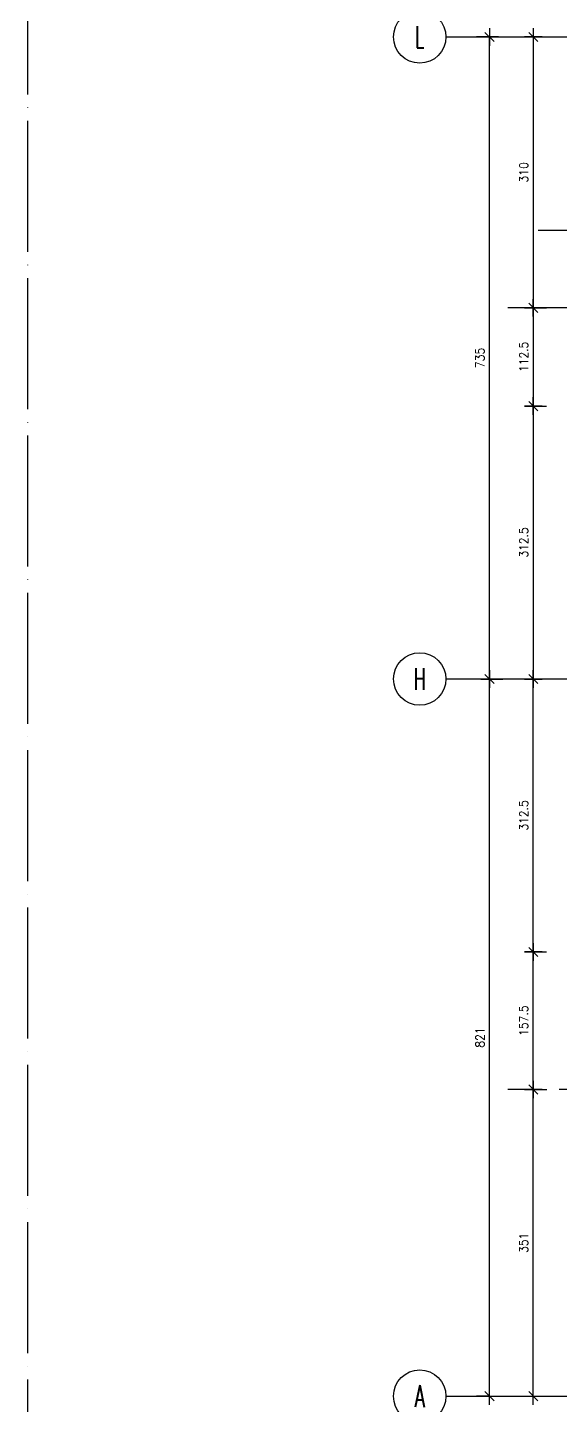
# Model space of a CAD drawing. Extents: x 2589 to 11482, y 3653 to 11529.
# Drawn here: x 2870 to 3480, y 4852 to 6429 of the extents above; entities that cross this region are included whole.
import ezdxf
from ezdxf.enums import TextEntityAlignment as Align

# ---------------------------------------------------------------- set-up
doc = ezdxf.new("R2010")
doc.units = 0
doc.header["$LTSCALE"] = 60
doc.linetypes.add('EJES', pattern=[3, 2.5, -0.25, 0, -0.25])
doc.layers.get('0').update_dxf_attribs({"linetype": 'CONTINUOUS'})
doc.layers.get('DEFPOINTS').update_dxf_attribs({"linetype": 'CONTINUOUS'})
for name, color, linetype in [('COTAS', 3, 'CONTINUOUS'), ('EJES', 1, 'EJES'), ('TITULO', 6, 'CONTINUOUS')]:
    doc.layers.add(name, color=color, linetype=linetype)
doc.layers.add('CROP', color=8, linetype='EJES', plot=False)
doc.styles.add('COTAS', font='romans.shx', dxfattribs={"width": 0.9})
doc.dimstyles.new('50', dxfattribs={"dimtxt": 10, "dimasz": 1, "dimexe": 15, "dimexo": 0, "dimgap": 6, "dimtad": 1, "dimdec": 8, "dimdsep": 46, "dimtxsty": 'COTAS', "dimblk": '$COTA$', "dimcen": 0.09, "dimdle": 10, "dimclrd": 256, "dimclre": 256, "dimclrt": 2, "dimadec": 0, "dimazin": 0, "dimtfac": 1, "dimtdec": 8, "dimtmove": 0, "dimatfit": 2, "dimfxl": 35, "dimfxlon": 1, "dimtolj": 1, "dimarcsym": 0})
doc.dimstyles.new('50$7', dxfattribs={"dimtxt": 10, "dimasz": 12, "dimexe": 15, "dimexo": 0, "dimgap": 6, "dimtad": 1, "dimdec": 8, "dimdsep": 46, "dimtxsty": 'COTAS', "dimblk": '$COTA$', "dimcen": 0.09, "dimdle": 10, "dimclrd": 256, "dimclre": 256, "dimclrt": 2, "dimadec": 0, "dimazin": 0, "dimtfac": 1, "dimtdec": 8, "dimtmove": 0, "dimatfit": 2, "dimfxl": 35, "dimfxlon": 1, "dimtolj": 1, "dimarcsym": 0})

# ---------------------------------------------------------------- blocks, each defined once
blk = doc.blocks.new('*U8')
at = {"layer": 'CROP'}
blk.add_lwpolyline([(-1974.1, -572.3), (3557.7, -572.3), (3557.7, 2997.6), (-1974.1, 2997.6)], close=True, dxfattribs=at)
at = {"color": 2, "style": 'COTAS', "width": 0.9}
blk.add_attdef('ESCALA', (29.5, -27), '', height=12, dxfattribs=at)
at = {"layer": 'TITULO', "color": 7, "style": 'COTAS', "width": 0.9}
blk.add_attdef('TITULO', (25, 20), '', height=35, dxfattribs=at)
at = {"layer": 'TITULO', "color": 2, "style": 'COTAS', "width": 0.9}
blk.add_attdef('NV_LOSAS', text='', height=15, dxfattribs=at).set_placement((434.5, -56), align=Align.RIGHT)
blk.add_attdef('NIVEL', text='', height=15, dxfattribs=at).set_placement((522.8, -50), align=Align.MIDDLE)
blk.add_attdef('SIC', (602, -56), '', height=15, dxfattribs=at)
blk = doc.blocks.new('$EJE$')
at = {"color": 6}
blk.add_circle((0, 0), 30, dxfattribs=at)
at = {"color": 6, "style": 'COTAS', "width": 0.6}
blk.add_attdef('EJE', text='', height=25, dxfattribs=at).set_placement((0, 0), align=Align.MIDDLE)
blk = doc.blocks.new('$COTA$')
at = {"layer": 'COTAS'}
for p, q in [((0, -10), (0, 10)), ((5.303, 5.303), (-5.303, -5.303)), ((10, 0), (-10, 0))]:
    blk.add_line(p, q, dxfattribs=at)
blk = doc.blocks.new('*D15')
at = {"layer": 'COTAS', "lineweight": -2, "transparency": 16777216}
for p, q in [((3399, 5683.7), (3414, 5683.7)), ((3399, 4863.7), (3399, 5682.7)), ((3399, 4862.7), (3384, 4862.7))]:
    blk.add_line(p, q, dxfattribs=at)
at = {"layer": 'DEFPOINTS', "color": 0, "transparency": 16777216}
for p in [(3399, 5683.7), (3399, 5683.7), (3399, 4862.7)]:
    blk.add_point(p, dxfattribs=at)
at = {"layer": 'COTAS', "lineweight": -2, "transparency": 16777216}
for p, rotation in [((3399, 5683.7), 90), ((3399, 4862.7), 270)]:
    blk.add_blockref('$COTA$', p, dxfattribs=dict(at, rotation=rotation))
at = {"layer": 'COTAS', "color": 2, "transparency": 16777216, "insert": (3388, 5273.2), "char_height": 10, "attachment_point": 5, "rotation": 90, "style": 'COTAS'}
blk.add_mtext('\\A1;821', dxfattribs=at)
blk = doc.blocks.new('*D16')
at = {"layer": 'COTAS', "lineweight": -2, "transparency": 16777216}
for p, q in [((3399, 6418.7), (3384, 6418.7)), ((3399, 5684.7), (3399, 6417.7)), ((3399, 5683.7), (3384, 5683.7))]:
    blk.add_line(p, q, dxfattribs=at)
at = {"layer": 'DEFPOINTS', "color": 0, "transparency": 16777216}
for p in [(3399, 6418.7), (3399, 6418.7), (3399, 5683.7)]:
    blk.add_point(p, dxfattribs=at)
at = {"layer": 'COTAS', "lineweight": -2, "transparency": 16777216}
for p, rotation in [((3399, 6418.7), 90), ((3399, 5683.7), 270)]:
    blk.add_blockref('$COTA$', p, dxfattribs=dict(at, rotation=rotation))
at = {"layer": 'COTAS', "color": 2, "transparency": 16777216, "insert": (3388, 6051.2), "char_height": 10, "attachment_point": 5, "rotation": 90, "style": 'COTAS'}
blk.add_mtext('\\A1;735', dxfattribs=at)
blk = doc.blocks.new('*D202')
at = {"layer": 'COTAS', "lineweight": -2, "transparency": 16777216}
for p, q in [((3449, 5371.2), (3464, 5371.2)), ((3449, 5214.7), (3449, 5370.2)), ((3449, 5213.7), (3464, 5213.7))]:
    blk.add_line(p, q, dxfattribs=at)
at = {"layer": 'DEFPOINTS', "color": 0, "transparency": 16777216}
for p in [(3449, 5371.2), (3449, 5371.2), (3449, 5213.7)]:
    blk.add_point(p, dxfattribs=at)
at = {"layer": 'COTAS', "lineweight": -2, "transparency": 16777216}
for p, rotation in [((3449, 5371.2), 90), ((3449, 5213.7), 270)]:
    blk.add_blockref('$COTA$', p, dxfattribs=dict(at, rotation=rotation))
at = {"layer": 'COTAS', "color": 2, "transparency": 16777216, "insert": (3438, 5292.5), "char_height": 10, "attachment_point": 5, "rotation": 90, "style": 'COTAS'}
blk.add_mtext('\\A1;157.5', dxfattribs=at)
blk = doc.blocks.new('*D203')
at = {"layer": 'COTAS', "lineweight": -2, "transparency": 16777216}
for p, q in [((3449, 5213.7), (3464, 5213.7)), ((3449, 4863.7), (3449, 5212.7)), ((3449, 4862.7), (3464, 4862.7))]:
    blk.add_line(p, q, dxfattribs=at)
at = {"layer": 'DEFPOINTS', "color": 0, "transparency": 16777216}
for p in [(3449, 5213.7), (3449, 5213.7), (3449, 4862.7)]:
    blk.add_point(p, dxfattribs=at)
at = {"layer": 'COTAS', "lineweight": -2, "transparency": 16777216}
for p, rotation in [((3449, 5213.7), 90), ((3449, 4862.7), 270)]:
    blk.add_blockref('$COTA$', p, dxfattribs=dict(at, rotation=rotation))
at = {"layer": 'COTAS', "color": 2, "transparency": 16777216, "insert": (3438, 5038.2), "char_height": 10, "attachment_point": 5, "rotation": 90, "style": 'COTAS'}
blk.add_mtext('\\A1;351', dxfattribs=at)
blk = doc.blocks.new('*D204')
at = {"layer": 'COTAS', "lineweight": -2, "transparency": 16777216}
for p, q in [((3449, 6108.7), (3464, 6108.7)), ((3449, 6107.7), (3449, 5997.2)), ((3449, 5996.2), (3464, 5996.2))]:
    blk.add_line(p, q, dxfattribs=at)
at = {"layer": 'DEFPOINTS', "color": 0, "transparency": 16777216}
for p in [(3449, 6108.7), (3449, 5996.2), (3449, 5996.2)]:
    blk.add_point(p, dxfattribs=at)
at = {"layer": 'COTAS', "lineweight": -2, "transparency": 16777216}
for p, rotation in [((3449, 6108.7), 90), ((3449, 5996.2), 270)]:
    blk.add_blockref('$COTA$', p, dxfattribs=dict(at, rotation=rotation))
at = {"layer": 'COTAS', "color": 2, "transparency": 16777216, "insert": (3438, 6052.5), "char_height": 10, "attachment_point": 5, "rotation": 90, "style": 'COTAS'}
blk.add_mtext('\\A1;112.5', dxfattribs=at)
blk = doc.blocks.new('*D205')
at = {"layer": 'COTAS', "lineweight": -2, "transparency": 16777216}
for p, q in [((3449, 6418.7), (3464, 6418.7)), ((3449, 6417.7), (3449, 6109.7)), ((3449, 6108.7), (3464, 6108.7))]:
    blk.add_line(p, q, dxfattribs=at)
at = {"layer": 'DEFPOINTS', "color": 0, "transparency": 16777216}
for p in [(3449, 6418.7), (3449, 6108.7), (3449, 6108.7)]:
    blk.add_point(p, dxfattribs=at)
at = {"layer": 'COTAS', "lineweight": -2, "transparency": 16777216}
for p, rotation in [((3449, 6418.7), 90), ((3449, 6108.7), 270)]:
    blk.add_blockref('$COTA$', p, dxfattribs=dict(at, rotation=rotation))
at = {"layer": 'COTAS', "color": 2, "transparency": 16777216, "insert": (3438, 6263.7), "char_height": 10, "attachment_point": 5, "rotation": 90, "style": 'COTAS'}
blk.add_mtext('\\A1;310', dxfattribs=at)
blk = doc.blocks.new('*D210')
at = {"layer": 'COTAS', "lineweight": -2, "transparency": 16777216}
for p, q in [((3478.9, 5683.7), (3434, 5683.7)), ((3449, 5372.2), (3449, 5682.7)), ((3449, 5371.2), (3464, 5371.2))]:
    blk.add_line(p, q, dxfattribs=at)
at = {"layer": 'DEFPOINTS', "color": 0, "transparency": 16777216}
for p in [(3449, 5683.7), (3478.9, 5683.7), (3449, 5371.2)]:
    blk.add_point(p, dxfattribs=at)
at = {"layer": 'COTAS', "lineweight": -2, "transparency": 16777216}
for p, rotation in [((3449, 5683.7), 90), ((3449, 5371.2), 270)]:
    blk.add_blockref('$COTA$', p, dxfattribs=dict(at, rotation=rotation))
at = {"layer": 'COTAS', "color": 2, "transparency": 16777216, "insert": (3438, 5527.5), "char_height": 10, "attachment_point": 5, "rotation": 90, "style": 'COTAS'}
blk.add_mtext('\\A1;312.5', dxfattribs=at)
blk = doc.blocks.new('*D213')
at = {"layer": 'COTAS', "lineweight": -2, "transparency": 16777216}
for p, q in [((3449, 5996.2), (3464, 5996.2)), ((3449, 5995.2), (3449, 5684.7)), ((3471.5, 5683.7), (3434, 5683.7))]:
    blk.add_line(p, q, dxfattribs=at)
at = {"layer": 'DEFPOINTS', "color": 0, "transparency": 16777216}
for p in [(3449, 5996.2), (3449, 5683.7), (3471.5, 5683.7)]:
    blk.add_point(p, dxfattribs=at)
at = {"layer": 'COTAS', "lineweight": -2, "transparency": 16777216}
for p, rotation in [((3449, 5996.2), 90), ((3449, 5683.7), 270)]:
    blk.add_blockref('$COTA$', p, dxfattribs=dict(at, rotation=rotation))
at = {"layer": 'COTAS', "color": 2, "transparency": 16777216, "insert": (3438, 5840), "char_height": 10, "attachment_point": 5, "rotation": 90, "style": 'COTAS'}
blk.add_mtext('\\A1;312.5', dxfattribs=at)

msp = doc.modelspace()

# ---------------------------------------------------------------- linework, layer by layer
at = {"layer": 'EJES'}
for points in [[(3348.95585631, 6418.70691493), (7644.95585631, 6418.70691493)], [(4070.17266096, 6108.70691493), (3419.64406412, 6108.70691493)], [(3348.95585631, 5683.70691493), (4395.60286622, 5683.70691493)], [(3988.75730836, 5213.70691493), (3419.64406412, 5213.70691493)], [(3348.95585631, 4862.70691493), (7644.95585631, 4862.70691493)]]:
    msp.add_lwpolyline(points, dxfattribs=at)

# ---------------------------------------------------------------- block references
msp.add_blockref('*U8', (4844.17858983, 4225.60696946))
for p, values in [((3318.95585631, 6418.70691493), {'EJE': 'L'}), ((3318.95585631, 5683.70691493), {'EJE': 'H'}), ((3318.95585631, 4862.70691493), {'EJE': 'A'})]:
    msp.add_blockref('$EJE$', p).add_auto_attribs(values)

# ---------------------------------------------------------------- dimensions: what is measured, and where the dimension line sits
at = {"layer": 'COTAS'}
for base, p1, p2, angle, picture, middle in [((3398.9558563143, 6418.7069149326), (3398.9558563143, 5683.7069149326), (3398.9558563143, 6418.7069149326), 90, '*D16', (3387.9558563143, 6051.2069149326)), ((3448.9558563143, 6108.7069149326), (3448.9558563143, 6418.7069149326), (3448.9558563143, 6108.7069149326), 270, '*D205', (3437.9558563143, 6263.7069149326)), ((3448.9558563143, 5996.2069149326), (3448.9558563143, 6108.7069149326), (3448.9558563143, 5996.2069149326), 270, '*D204', (3437.9558563143, 6052.4569149326)), ((3398.9558563143, 5683.7069149326), (3398.9558563143, 4862.7069149326), (3398.9558563143, 5683.7069149326), 90, '*D15', (3387.9558563143, 5273.2069149326)), ((3448.9558563143, 5371.2069149326), (3448.9558563143, 5213.7069149326), (3448.9558563143, 5371.2069149326), 90, '*D202', (3437.9558563143, 5292.4569149326)), ((3448.9558563143, 5213.7069149326), (3448.9558563143, 4862.7069149326), (3448.9558563143, 5213.7069149326), 90, '*D203', (3437.9558563143, 5038.2069149326))]:
    dim = msp.add_linear_dim(base=base, p1=p1, p2=p2, angle=angle, dimstyle='50', dxfattribs=at)
    dim.commit()
    dim.dimension.update_dxf_attribs({"geometry": picture, "text_midpoint": middle})
for p1, p2, angle, picture, middle in [((3448.9558563143, 5996.2069149326), (3471.4969225759, 5683.7069149326), 270, '*D213', (3437.9558563143, 5839.9569149326)), ((3448.9558563143, 5371.2069149326), (3478.872061321, 5683.7069149326), 90, '*D210', (3437.9558563143, 5527.4569149326))]:
    dim = msp.add_linear_dim(base=(3448.9558563143, 5683.7069149326), p1=p1, p2=p2, angle=angle, dimstyle='50', override={"dimtmove": 1}, dxfattribs=at)
    dim.commit()
    dim.dimension.update_dxf_attribs({"geometry": picture, "text_midpoint": middle})

# ---------------------------------------------------------------- leaders
msp.add_leader([(3694.3847885, 6115.77798274), (3638.23121892, 6196.99106849), (3454.57826597, 6196.99106849)], dimstyle='50$7', override={"dimasz": 24, "dimtad": 0}, dxfattribs=at)

doc.saveas('drawing.dxf')
